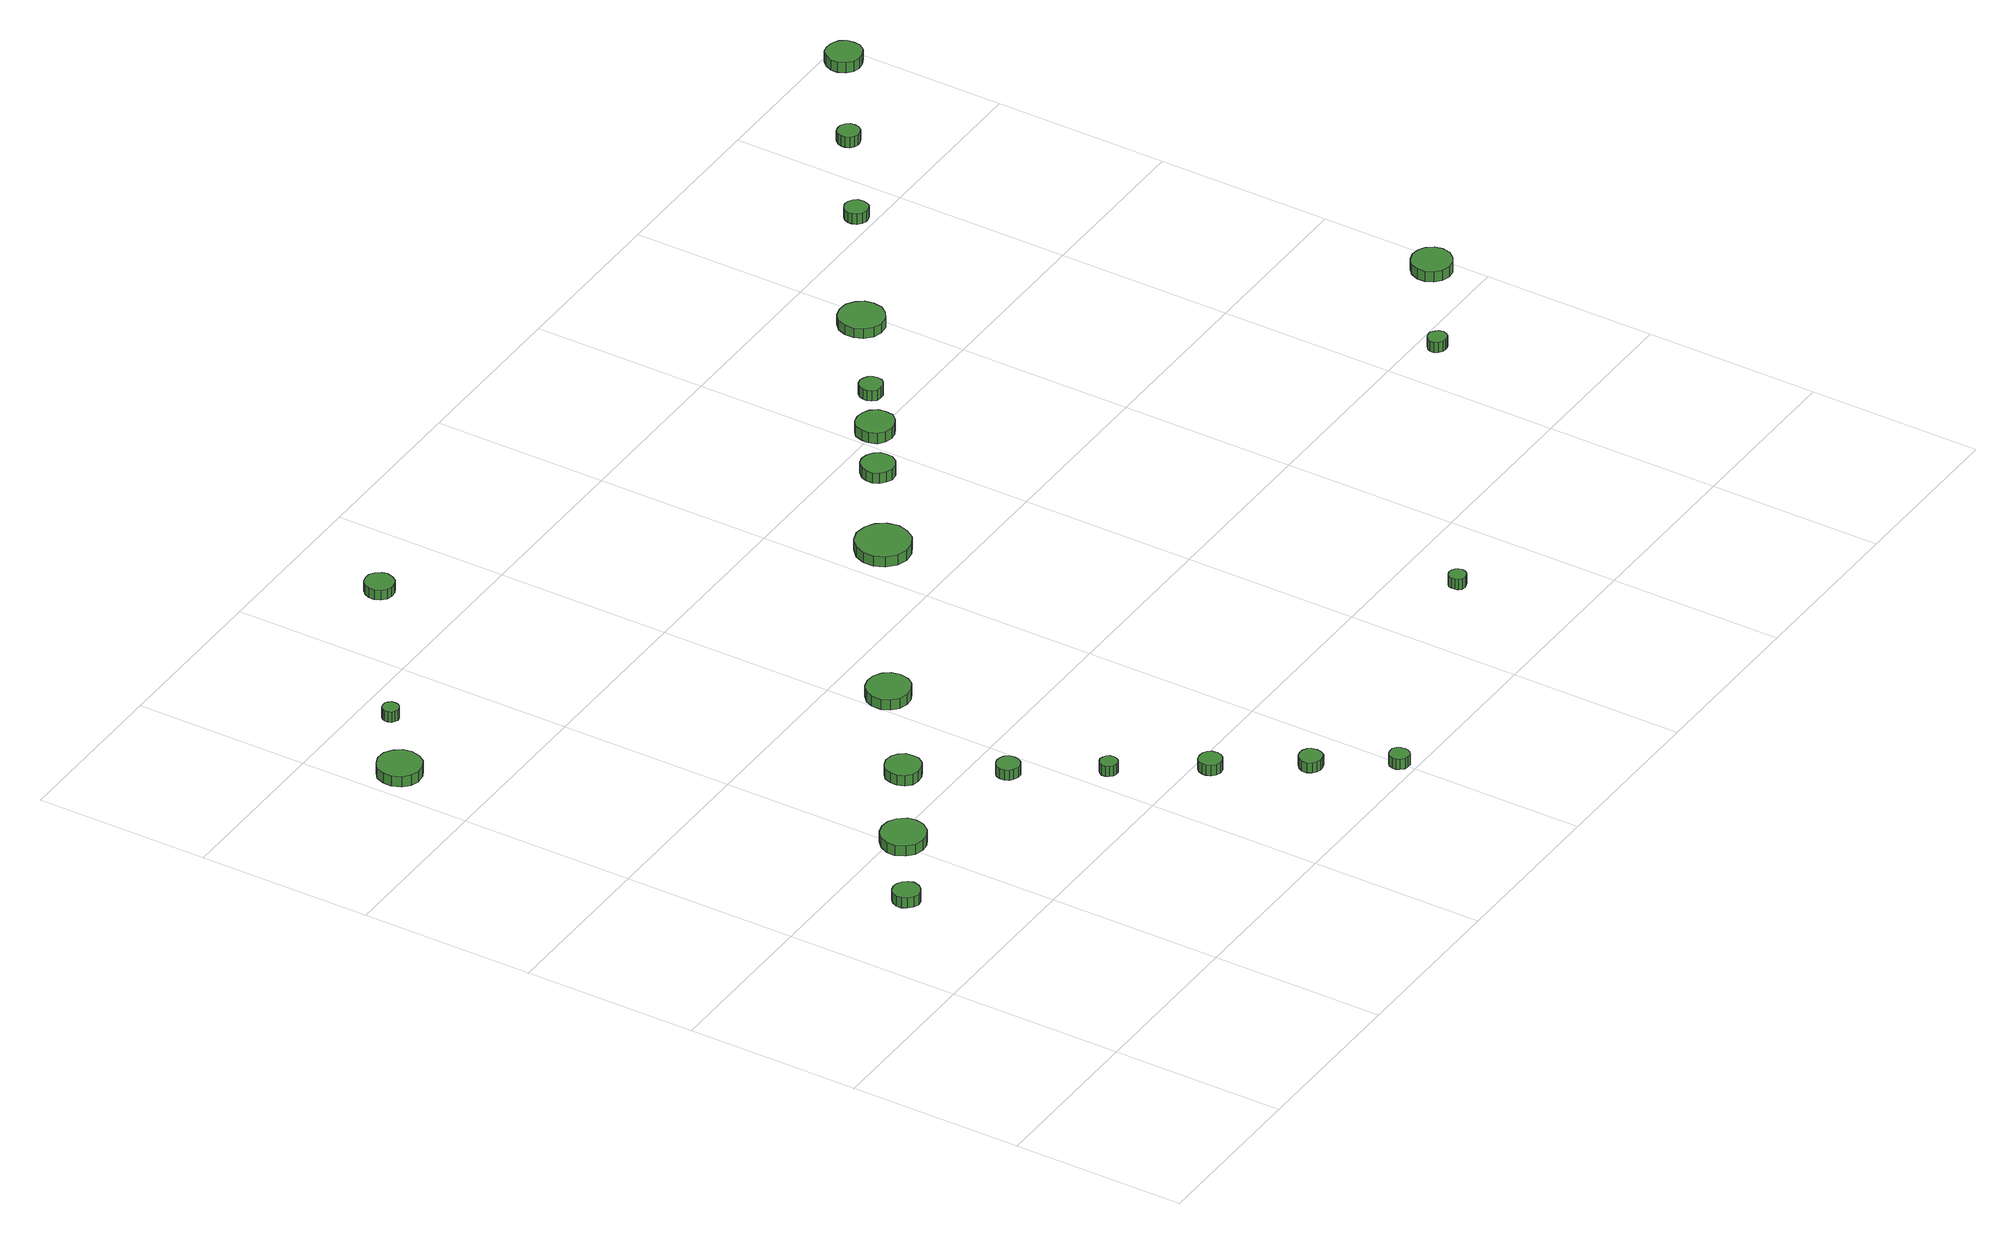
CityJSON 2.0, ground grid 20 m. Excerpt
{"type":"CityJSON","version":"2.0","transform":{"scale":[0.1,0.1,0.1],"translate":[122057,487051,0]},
"CityObjects":{
"tree1":{"type":"SolitaryVegetationObject","attributes":{"function":"something"},"geometry":[{"type":"MultiSurface","lod":"1","boundaries":[[[0,1,2,3,4,5,6,7,8,9,10,11,12,13,14]],[[15,16,17,18,19,20,21,22,23,24,25,26,27,28,29]],[[0,29,28,1]],[[1,28,27,2]],[[2,27,26,3]],[[3,26,25,4]],[[4,25,24,5]],[[5,24,23,6]],[[6,23,22,7]],[[7,22,21,8]],[[8,21,20,9]],[[9,20,19,10]],[[10,19,18,11]],[[11,18,17,12]],[[12,17,16,13]],[[13,16,15,14]],[[14,15,29,0]]]}]},
"tree2":{"type":"SolitaryVegetationObject","attributes":{"function":"something"},"geometry":[{"type":"MultiSurface","lod":"1","boundaries":[[[30,31,32,33,34,35,36,37,38,39,40,41,42,43,44]],[[45,46,47,48,49,50,51,52,53,54,55,56,57,58,59]],[[30,59,58,31]],[[31,58,57,32]],[[32,57,56,33]],[[33,56,55,34]],[[34,55,54,35]],[[35,54,53,36]],[[36,53,52,37]],[[37,52,51,38]],[[38,51,50,39]],[[39,50,49,40]],[[40,49,48,41]],[[41,48,47,42]],[[42,47,46,43]],[[43,46,45,44]],[[44,45,59,30]]]}]},
"tree3":{"type":"SolitaryVegetationObject","attributes":{"function":"something"},"geometry":[{"type":"MultiSurface","lod":"1","boundaries":[[[60,61,62,63,64,65,66,67,68,69,70,71,72,73,74]],[[75,76,77,78,79,80,81,82,83,84,85,86,87,88,89]],[[60,89,88,61]],[[61,88,87,62]],[[62,87,86,63]],[[63,86,85,64]],[[64,85,84,65]],[[65,84,83,66]],[[66,83,82,67]],[[67,82,81,68]],[[68,81,80,69]],[[69,80,79,70]],[[70,79,78,71]],[[71,78,77,72]],[[72,77,76,73]],[[73,76,75,74]],[[74,75,89,60]]]}]},
"tree4":{"type":"SolitaryVegetationObject","attributes":{"function":"something"},"geometry":[{"type":"MultiSurface","lod":"1","boundaries":[[[90,91,92,93,94,95,96,97,98,99,100,101,102,103,104]],[[105,106,107,108,109,110,111,112,113,114,115,116,117,118,119]],[[90,119,118,91]],[[91,118,117,92]],[[92,117,116,93]],[[93,116,115,94]],[[94,115,114,95]],[[95,114,113,96]],[[96,113,112,97]],[[97,112,111,98]],[[98,111,110,99]],[[99,110,109,100]],[[100,109,108,101]],[[101,108,107,102]],[[102,107,106,103]],[[103,106,105,104]],[[104,105,119,90]]]}]},
"tree5":{"type":"SolitaryVegetationObject","attributes":{"function":"something"},"geometry":[{"type":"MultiSurface","lod":"1","boundaries":[[[120,121,122,123,124,125,126,127,128,129,130,131,132,133,134]],[[135,136,137,138,139,140,141,142,143,144,145,146,147,148,149]],[[120,149,148,121]],[[121,148,147,122]],[[122,147,146,123]],[[123,146,145,124]],[[124,145,144,125]],[[125,144,143,126]],[[126,143,142,127]],[[127,142,141,128]],[[128,141,140,129]],[[129,140,139,130]],[[130,139,138,131]],[[131,138,137,132]],[[132,137,136,133]],[[133,136,135,134]],[[134,135,149,120]]]}]},
"tree6":{"type":"SolitaryVegetationObject","attributes":{"function":"something"},"geometry":[{"type":"MultiSurface","lod":"1","boundaries":[[[150,151,152,153,154,155,156,157,158,159,160,161,162,163,164]],[[165,166,167,168,169,170,171,172,173,174,175,176,177,178,179]],[[150,179,178,151]],[[151,178,177,152]],[[152,177,176,153]],[[153,176,175,154]],[[154,175,174,155]],[[155,174,173,156]],[[156,173,172,157]],[[157,172,171,158]],[[158,171,170,159]],[[159,170,169,160]],[[160,169,168,161]],[[161,168,167,162]],[[162,167,166,163]],[[163,166,165,164]],[[164,165,179,150]]]}]},
"tree7":{"type":"SolitaryVegetationObject","attributes":{"function":"something"},"geometry":[{"type":"MultiSurface","lod":"1","boundaries":[[[180,181,182,183,184,185,186,187,188,189,190,191,192,193,194]],[[195,196,197,198,199,200,201,202,203,204,205,206,207,208,209]],[[180,209,208,181]],[[181,208,207,182]],[[182,207,206,183]],[[183,206,205,184]],[[184,205,204,185]],[[185,204,203,186]],[[186,203,202,187]],[[187,202,201,188]],[[188,201,200,189]],[[189,200,199,190]],[[190,199,198,191]],[[191,198,197,192]],[[192,197,196,193]],[[193,196,195,194]],[[194,195,209,180]]]}]},
"tree8":{"type":"SolitaryVegetationObject","attributes":{"function":"something"},"geometry":[{"type":"MultiSurface","lod":"1","boundaries":[[[210,211,212,213,214,215,216,217,218,219,220,221,222,223,224]],[[225,226,227,228,229,230,231,232,233,234,235,236,237,238,239]],[[210,239,238,211]],[[211,238,237,212]],[[212,237,236,213]],[[213,236,235,214]],[[214,235,234,215]],[[215,234,233,216]],[[216,233,232,217]],[[217,232,231,218]],[[218,231,230,219]],[[219,230,229,220]],[[220,229,228,221]],[[221,228,227,222]],[[222,227,226,223]],[[223,226,225,224]],[[224,225,239,210]]]}]},
"tree9":{"type":"SolitaryVegetationObject","attributes":{"function":"something"},"geometry":[{"type":"MultiSurface","lod":"1","boundaries":[[[240,241,242,243,244,245,246,247,248,249,250,251,252,253,254]],[[255,256,257,258,259,260,261,262,263,264,265,266,267,268,269]],[[240,269,268,241]],[[241,268,267,242]],[[242,267,266,243]],[[243,266,265,244]],[[244,265,264,245]],[[245,264,263,246]],[[246,263,262,247]],[[247,262,261,248]],[[248,261,260,249]],[[249,260,259,250]],[[250,259,258,251]],[[251,258,257,252]],[[252,257,256,253]],[[253,256,255,254]],[[254,255,269,240]]]}]},
"tree10":{"type":"SolitaryVegetationObject","attributes":{"function":"something"},"geometry":[{"type":"MultiSurface","lod":"1","boundaries":[[[270,271,272,273,274,275,276,277,278,279,280,281,282,283,284]],[[285,286,287,288,289,290,291,292,293,294,295,296,297,298,299]],[[270,299,298,271]],[[271,298,297,272]],[[272,297,296,273]],[[273,296,295,274]],[[274,295,294,275]],[[275,294,293,276]],[[276,293,292,277]],[[277,292,291,278]],[[278,291,290,279]],[[279,290,289,280]],[[280,289,288,281]],[[281,288,287,282]],[[282,287,286,283]],[[283,286,285,284]],[[284,285,299,270]]]}]},
"tree11":{"type":"SolitaryVegetationObject","attributes":{"function":"something"},"geometry":[{"type":"MultiSurface","lod":"1","boundaries":[[[300,301,302,303,304,305,306,307,308,309,310,311,312,313,314]],[[315,316,317,318,319,320,321,322,323,324,325,326,327,328,329]],[[300,329,328,301]],[[301,328,327,302]],[[302,327,326,303]],[[303,326,325,304]],[[304,325,324,305]],[[305,324,323,306]],[[306,323,322,307]],[[307,322,321,308]],[[308,321,320,309]],[[309,320,319,310]],[[310,319,318,311]],[[311,318,317,312]],[[312,317,316,313]],[[313,316,315,314]],[[314,315,329,300]]]}]},
"tree12":{"type":"SolitaryVegetationObject","attributes":{"function":"something"},"geometry":[{"type":"MultiSurface","lod":"1","boundaries":[[[330,331,332,333,334,335,336,337,338,339,340,341,342,343,344]],[[345,346,347,348,349,350,351,352,353,354,355,356,357,358,359]],[[330,359,358,331]],[[331,358,357,332]],[[332,357,356,333]],[[333,356,355,334]],[[334,355,354,335]],[[335,354,353,336]],[[336,353,352,337]],[[337,352,351,338]],[[338,351,350,339]],[[339,350,349,340]],[[340,349,348,341]],[[341,348,347,342]],[[342,347,346,343]],[[343,346,345,344]],[[344,345,359,330]]]}]},
"tree13":{"type":"SolitaryVegetationObject","attributes":{"function":"something"},"geometry":[{"type":"MultiSurface","lod":"1","boundaries":[[[360,361,362,363,364,365,366,367,368,369,370,371,372,373,374]],[[375,376,377,378,379,380,381,382,383,384,385,386,387,388,389]],[[360,389,388,361]],[[361,388,387,362]],[[362,387,386,363]],[[363,386,385,364]],[[364,385,384,365]],[[365,384,383,366]],[[366,383,382,367]],[[367,382,381,368]],[[368,381,380,369]],[[369,380,379,370]],[[370,379,378,371]],[[371,378,377,372]],[[372,377,376,373]],[[373,376,375,374]],[[374,375,389,360]]]}]},
"tree14":{"type":"SolitaryVegetationObject","attributes":{"function":"something"},"geometry":[{"type":"MultiSurface","lod":"1","boundaries":[[[390,391,392,393,394,395,396,397,398,399,400,401,402,403,404]],[[405,406,407,408,409,410,411,412,413,414,415,416,417,418,419]],[[390,419,418,391]],[[391,418,417,392]],[[392,417,416,393]],[[393,416,415,394]],[[394,415,414,395]],[[395,414,413,396]],[[396,413,412,397]],[[397,412,411,398]],[[398,411,410,399]],[[399,410,409,400]],[[400,409,408,401]],[[401,408,407,402]],[[402,407,406,403]],[[403,406,405,404]],[[404,405,419,390]]]}]},
"tree15":{"type":"SolitaryVegetationObject","attributes":{"function":"something"},"geometry":[{"type":"MultiSurface","lod":"1","boundaries":[[[420,421,422,423,424,425,426,427,428,429,430,431,432,433,434]],[[435,436,437,438,439,440,441,442,443,444,445,446,447,448,449]],[[420,449,448,421]],[[421,448,447,422]],[[422,447,446,423]],[[423,446,445,424]],[[424,445,444,425]],[[425,444,443,426]],[[426,443,442,427]],[[427,442,441,428]],[[428,441,440,429]],[[429,440,439,430]],[[430,439,438,431]],[[431,438,437,432]],[[432,437,436,433]],[[433,436,435,434]],[[434,435,449,420]]]}]},
"tree16":{"type":"SolitaryVegetationObject","attributes":{"function":"something"},"geometry":[{"type":"MultiSurface","lod":"1","boundaries":[[[450,451,452,453,454,455,456,457,458,459,460,461,462,463,464]],[[465,466,467,468,469,470,471,472,473,474,475,476,477,478,479]],[[450,479,478,451]],[[451,478,477,452]],[[452,477,476,453]],[[453,476,475,454]],[[454,475,474,455]],[[455,474,473,456]],[[456,473,472,457]],[[457,472,471,458]],[[458,471,470,459]],[[459,470,469,460]],[[460,469,468,461]],[[461,468,467,462]],[[462,467,466,463]],[[463,466,465,464]],[[464,465,479,450]]]}]},
"tree17":{"type":"SolitaryVegetationObject","attributes":{"function":"something"},"geometry":[{"type":"MultiSurface","lod":"1","boundaries":[[[480,481,482,483,484,485,486,487,488,489,490,491,492,493,494]],[[495,496,497,498,499,500,501,502,503,504,505,506,507,508,509]],[[480,509,508,481]],[[481,508,507,482]],[[482,507,506,483]],[[483,506,505,484]],[[484,505,504,485]],[[485,504,503,486]],[[486,503,502,487]],[[487,502,501,488]],[[488,501,500,489]],[[489,500,499,490]],[[490,499,498,491]],[[491,498,497,492]],[[492,497,496,493]],[[493,496,495,494]],[[494,495,509,480]]]}]},
"tree18":{"type":"SolitaryVegetationObject","attributes":{"function":"something"},"geometry":[{"type":"MultiSurface","lod":"1","boundaries":[[[510,511,512,513,514,515,516,517,518,519,520,521,522,523,524]],[[525,526,527,528,529,530,531,532,533,534,535,536,537,538,539]],[[510,539,538,511]],[[511,538,537,512]],[[512,537,536,513]],[[513,536,535,514]],[[514,535,534,515]],[[515,534,533,516]],[[516,533,532,517]],[[517,532,531,518]],[[518,531,530,519]],[[519,530,529,520]],[[520,529,528,521]],[[521,528,527,522]],[[522,527,526,523]],[[523,526,525,524]],[[524,525,539,510]]]}]},
"tree19":{"type":"SolitaryVegetationObject","attributes":{"function":"something"},"geometry":[{"type":"MultiSurface","lod":"1","boundaries":[[[540,541,542,543,544,545,546,547,548,549,550,551,552,553,554]],[[555,556,557,558,559,560,561,562,563,564,565,566,567,568,569]],[[540,569,568,541]],[[541,568,567,542]],[[542,567,566,543]],[[543,566,565,544]],[[544,565,564,545]],[[545,564,563,546]],[[546,563,562,547]],[[547,562,561,548]],[[548,561,560,549]],[[549,560,559,550]],[[550,559,558,551]],[[551,558,557,552]],[[552,557,556,553]],[[553,556,555,554]],[[554,555,569,540]]]}]},
"tree20":{"type":"SolitaryVegetationObject","attributes":{"function":"something"},"geometry":[{"type":"MultiSurface","lod":"1","boundaries":[[[570,571,572,573,574,575,576,577,578,579,580,581,582,583,584]],[[585,586,587,588,589,590,591,592,593,594,595,596,597,598,599]],[[570,599,598,571]],[[571,598,597,572]],[[572,597,596,573]],[[573,596,595,574]],[[574,595,594,575]],[[575,594,593,576]],[[576,593,592,577]],[[577,592,591,578]],[[578,591,590,579]],[[579,590,589,580]],[[580,589,588,581]],[[581,588,587,582]],[[582,587,586,583]],[[583,586,585,584]],[[584,585,599,570]]]}]},
"tree21":{"type":"SolitaryVegetationObject","attributes":{"function":"something"},"geometry":[{"type":"MultiSurface","lod":"1","boundaries":[[[600,601,602,603,604,605,606,607,608,609,610,611,612,613,614]],[[615,616,617,618,619,620,621,622,623,624,625,626,627,628,629]],[[600,629,628,601]],[[601,628,627,602]],[[602,627,626,603]],[[603,626,625,604]],[[604,625,624,605]],[[605,624,623,606]],[[606,623,622,607]],[[607,622,621,608]],[[608,621,620,609]],[[609,620,619,610]],[[610,619,618,611]],[[611,618,617,612]],[[612,617,616,613]],[[613,616,615,614]],[[614,615,629,600]]]}]},
"tree22":{"type":"SolitaryVegetationObject","attributes":{"function":"something"},"geometry":[{"type":"MultiSurface","lod":"1","boundaries":[[[630,631,632,633,634,635,636,637,638,639,640,641,642,643,644]],[[645,646,647,648,649,650,651,652,653,654,655,656,657,658,659]],[[630,659,658,631]],[[631,658,657,632]],[[632,657,656,633]],[[633,656,655,634]],[[634,655,654,635]],[[635,654,653,636]],[[636,653,652,637]],[[637,652,651,638]],[[638,651,650,639]],[[639,650,649,640]],[[640,649,648,641]],[[641,648,647,642]],[[642,647,646,643]],[[643,646,645,644]],[[644,645,659,630]]]}]},
"tree23":{"type":"SolitaryVegetationObject","attributes":{"function":"something"},"geometry":[{"type":"MultiSurface","lod":"1","boundaries":[[[660,661,662,663,664,665,666,667,668,669,670,671,672,673,674]],[[675,676,677,678,679,680,681,682,683,684,685,686,687,688,689]],[[660,689,688,661]],[[661,688,687,662]],[[662,687,686,663]],[[663,686,685,664]],[[664,685,684,665]],[[665,684,683,666]],[[666,683,682,667]],[[667,682,681,668]],[[668,681,680,669]],[[669,680,679,670]],[[670,679,678,671]],[[671,678,677,672]],[[672,677,676,673]],[[673,676,675,674]],[[674,675,689,660]]]}]}
},
"vertices":[
[135,331,15],[133,337,15],[129,342,15],[124,345,15],[118,346,15],[112,344,15],[107,340,15],[104,334,15],[104,328,15],[107,322,15],[112,317,15],[118,315,15],[124,316,15],[129,319,15],[133,324,15],[133,324,2],[129,319,2],[124,316,2],[118,315,2],[112,317,2],[107,322,2],[104,328,2],[104,334,2],[107,340,2],[112,344,2],[118,346,2],[124,345,2],[129,342,2],[133,337,2],[135,331,2],
[56,900,20],[54,910,20],[48,918,20],[39,924,20],[28,925,20],[19,921,20],[11,915,20],[7,905,20],[7,895,20],[11,885,20],[19,878,20],[28,875,20],[39,876,20],[48,881,20],[54,890,20],[54,890,7],[48,881,7],[39,876,7],[28,875,7],[19,878,7],[11,885,7],[7,895,7],[7,905,7],[11,915,7],[19,921,7],[28,925,7],[39,924,7],[48,918,7],[54,910,7],[56,900,7],
[231,387,16],[229,397,16],[222,406,16],[213,411,16],[203,412,16],[193,409,16],[185,402,16],[180,392,16],[180,382,16],[185,372,16],[193,365,16],[203,362,16],[213,363,16],[222,368,16],[229,377,16],[229,377,3],[222,368,3],[213,363,3],[203,362,3],[193,365,3],[185,372,3],[180,382,3],[180,392,3],[185,402,3],[193,409,3],[203,412,3],[213,411,3],[222,406,3],[229,397,3],[231,387,3],
[127,964,16],[127,968,16],[124,971,16],[121,973,16],[117,973,16],[113,972,16],[110,969,16],[109,966,16],[109,962,16],[110,958,16],[113,956,16],[117,954,16],[121,955,16],[124,957,16],[127,960,16],[127,960,3],[124,957,3],[121,955,3],[117,954,3],[113,956,3],[110,958,3],[109,962,3],[109,966,3],[110,969,3],[113,972,3],[117,973,3],[121,973,3],[124,971,3],[127,968,3],[127,964,3],
[329,451,16],[328,459,16],[323,466,16],[316,470,16],[307,471,16],[299,468,16],[293,463,16],[290,455,16],[290,447,16],[293,439,16],[299,433,16],[307,431,16],[316,432,16],[323,436,16],[328,443,16],[328,443,3],[323,436,3],[316,432,3],[307,431,3],[299,433,3],[293,439,3],[290,447,3],[290,455,3],[293,463,3],[299,468,3],[307,471,3],[316,470,3],[323,466,3],[328,459,3],[329,451,3],
[381,358,17],[380,363,17],[377,368,17],[372,370,17],[367,371,17],[361,369,17],[357,366,17],[355,361,17],[355,355,17],[357,350,17],[361,347,17],[367,345,17],[372,345,17],[377,348,17],[380,353,17],[380,353,4],[377,348,4],[372,345,4],[367,345,4],[361,347,4],[357,350,4],[355,355,4],[355,361,4],[357,366,4],[361,369,4],[367,371,4],[372,370,4],[377,368,4],[380,363,4],[381,358,4],
[436,270,17],[435,274,17],[433,277,17],[429,279,17],[425,280,17],[421,278,17],[418,276,17],[416,272,17],[416,268,17],[418,264,17],[421,261,17],[425,260,17],[429,260,17],[433,262,17],[435,266,17],[435,266,4],[433,262,4],[429,260,4],[425,260,4],[421,261,4],[418,264,4],[416,268,4],[416,272,4],[418,276,4],[421,278,4],[425,280,4],[429,279,4],[433,277,4],[435,274,4],[436,270,4],
[499,181,17],[498,187,17],[495,191,17],[490,194,17],[485,194,17],[479,193,17],[475,189,17],[473,184,17],[473,179,17],[475,174,17],[479,170,17],[485,168,17],[490,169,17],[495,172,17],[498,176,17],[498,176,4],[495,172,4],[490,169,4],[485,168,4],[479,170,4],[475,174,4],[473,179,4],[473,184,4],[475,189,4],[479,193,4],[485,194,4],[490,194,4],[495,191,4],[498,187,4],[499,181,4],
[558,94,17],[557,100,17],[554,104,17],[549,107,17],[544,107,17],[539,106,17],[535,102,17],[532,97,17],[532,91,17],[535,86,17],[539,83,17],[544,81,17],[549,82,17],[554,84,17],[557,89,17],[557,89,4],[554,84,4],[549,82,4],[544,81,4],[539,83,4],[535,86,4],[532,91,4],[532,97,4],[535,102,4],[539,106,4],[544,107,4],[549,107,4],[554,104,4],[557,100,4],[558,94,4],
[441,535,21],[439,545,21],[433,553,21],[424,558,21],[414,559,21],[404,556,21],[396,549,21],[392,540,21],[392,529,21],[396,520,21],[404,513,21],[414,510,21],[424,511,21],[433,516,21],[439,524,21],[439,524,8],[433,516,8],[424,511,8],[414,510,8],[404,513,8],[396,520,8],[392,529,8],[392,540,8],[396,549,8],[404,556,8],[414,559,8],[424,558,8],[433,553,8],[439,545,8],[441,535,8],
[608,17,17],[607,22,17],[605,25,17],[601,28,17],[596,28,17],[592,27,17],[588,24,17],[586,19,17],[586,15,17],[588,11,17],[592,7,17],[596,6,17],[601,6,17],[605,9,17],[607,13,17],[607,13,4],[605,9,4],[601,6,4],[596,6,4],[592,7,4],[588,11,4],[586,15,4],[586,19,4],[588,24,4],[592,27,4],[596,28,4],[601,28,4],[605,25,4],[607,22,4],[608,17,4],
[321,1092,17],[319,1098,17],[315,1104,17],[309,1108,17],[302,1108,17],[296,1106,17],[291,1101,17],[288,1095,17],[288,1088,17],[291,1082,17],[296,1077,17],[302,1075,17],[309,1076,17],[315,1079,17],[319,1085,17],[319,1085,5],[315,1079,5],[309,1076,5],[302,1075,5],[296,1077,5],[291,1082,5],[288,1088,5],[288,1095,5],[291,1101,5],[296,1106,5],[302,1108,5],[309,1108,5],[315,1104,5],[319,1098,5],[321,1092,5],
[676,681,16],[673,694,16],[666,704,16],[655,710,16],[642,712,16],[630,708,16],[620,699,16],[615,687,16],[615,675,16],[620,663,16],[630,654,16],[642,650,16],[655,652,16],[666,658,16],[673,669,16],[673,669,3],[666,658,3],[655,652,3],[642,650,3],[630,654,3],[620,663,3],[615,675,3],[615,687,3],[620,699,3],[630,708,3],[642,712,3],[655,710,3],[666,704,3],[673,694,3],[676,681,3],
[913,133,19],[912,137,19],[910,140,19],[906,142,19],[902,143,19],[898,141,19],[895,139,19],[894,135,19],[894,131,19],[895,127,19],[898,124,19],[902,123,19],[906,124,19],[910,126,19],[912,129,19],[912,129,6],[910,126,6],[906,124,6],[902,123,6],[898,124,6],[895,127,6],[894,131,6],[894,135,6],[895,139,6],[898,141,6],[902,143,6],[906,142,6],[910,140,6],[912,137,6],[913,133,6],
[781,759,15],[780,767,15],[775,773,15],[768,777,15],[760,778,15],[753,776,15],[747,770,15],[744,763,15],[744,755,15],[747,748,15],[753,743,15],[760,740,15],[768,741,15],[775,745,15],[780,752,15],[780,752,2],[775,745,2],[768,741,2],[760,740,2],[753,743,2],[747,748,2],[744,755,2],[744,763,2],[747,770,2],[753,776,2],[760,778,2],[768,777,2],[775,773,2],[780,767,2],[781,759,2],
[845,800,16],[844,809,16],[838,816,16],[830,820,16],[822,821,16],[813,819,16],[806,813,16],[803,804,16],[803,796,16],[806,787,16],[813,781,16],[822,779,16],[830,780,16],[838,784,16],[844,791,16],[844,791,3],[838,784,3],[830,780,3],[822,779,3],[813,781,3],[806,787,3],[803,796,3],[803,804,3],[806,813,3],[813,819,3],[822,821,3],[830,820,3],[838,816,3],[844,809,3],[845,800,3],
[893,840,16],[892,845,16],[889,849,16],[884,852,16],[879,853,16],[873,851,16],[869,847,16],[867,842,16],[867,837,16],[869,832,16],[873,828,16],[879,827,16],[884,827,16],[889,830,16],[892,834,16],[892,834,3],[889,830,3],[884,827,3],[879,827,3],[873,828,3],[869,832,3],[867,837,3],[867,842,3],[869,847,3],[873,851,3],[879,853,3],[884,852,3],[889,849,3],[892,845,3],[893,840,3],
[1007,914,15],[1005,924,15],[999,932,15],[990,938,15],[979,939,15],[969,936,15],[961,929,15],[957,919,15],[957,908,15],[961,899,15],[969,891,15],[979,888,15],[990,889,15],[999,895,15],[1005,903,15],[1005,903,3],[999,895,3],[990,889,3],[979,888,3],[969,891,3],[961,899,3],[957,908,3],[957,919,3],[961,929,3],[969,936,3],[979,939,3],[990,938,3],[999,932,3],[1005,924,3],[1007,914,3],
[1270,375,19],[1269,380,19],[1266,383,19],[1262,386,19],[1258,386,19],[1254,385,19],[1250,382,19],[1248,378,19],[1248,373,19],[1250,369,19],[1254,366,19],[1258,365,19],[1262,365,19],[1266,367,19],[1269,371,19],[1269,371,6],[1266,367,6],[1262,365,6],[1258,365,6],[1254,366,6],[1250,369,6],[1248,373,6],[1248,378,6],[1250,382,6],[1254,385,6],[1258,386,6],[1262,386,6],[1266,383,6],[1269,380,6],[1270,375,6],
[1159,1020,15],[1158,1026,15],[1155,1030,15],[1150,1033,15],[1145,1034,15],[1139,1032,15],[1135,1028,15],[1133,1023,15],[1133,1018,15],[1135,1013,15],[1139,1009,15],[1145,1007,15],[1150,1008,15],[1155,1010,15],[1158,1015,15],[1158,1015,2],[1155,1010,2],[1150,1008,2],[1145,1007,2],[1139,1009,2],[1135,1013,2],[1133,1018,2],[1133,1023,2],[1135,1028,2],[1139,1032,2],[1145,1034,2],[1150,1033,2],[1155,1030,2],[1158,1026,2],[1159,1020,2],
[1400,455,17],[1398,464,17],[1392,472,17],[1384,476,17],[1375,477,17],[1366,474,17],[1359,468,17],[1355,459,17],[1355,450,17],[1359,441,17],[1366,435,17],[1375,432,17],[1384,433,17],[1392,438,17],[1398,445,17],[1398,445,4],[1392,438,4],[1384,433,4],[1375,432,4],[1366,435,4],[1359,441,4],[1355,450,4],[1355,459,4],[1359,468,4],[1366,474,4],[1375,477,4],[1384,476,4],[1392,472,4],[1398,464,4],[1400,455,4],
[1271,1099,16],[1270,1104,16],[1267,1108,16],[1262,1111,16],[1257,1111,16],[1252,1110,16],[1248,1106,16],[1246,1101,16],[1246,1096,16],[1248,1091,16],[1252,1088,16],[1257,1086,16],[1262,1087,16],[1267,1089,16],[1270,1094,16],[1270,1094,3],[1267,1089,3],[1262,1087,3],[1257,1086,3],[1252,1088,3],[1248,1091,3],[1246,1096,3],[1246,1101,3],[1248,1106,3],[1252,1110,3],[1257,1111,3],[1262,1111,3],[1267,1108,3],[1270,1104,3],[1271,1099,3],
[1400,1179,14],[1399,1187,14],[1394,1194,14],[1386,1198,14],[1378,1199,14],[1370,1197,14],[1364,1191,14],[1360,1183,14],[1360,1175,14],[1364,1167,14],[1370,1161,14],[1378,1159,14],[1386,1160,14],[1394,1164,14],[1399,1171,14],[1399,1171,1],[1394,1164,1],[1386,1160,1],[1378,1159,1],[1370,1161,1],[1364,1167,1],[1360,1175,1],[1360,1183,1],[1364,1191,1],[1370,1197,1],[1378,1199,1],[1386,1198,1],[1394,1194,1],[1399,1187,1],[1400,1179,1]
]}
